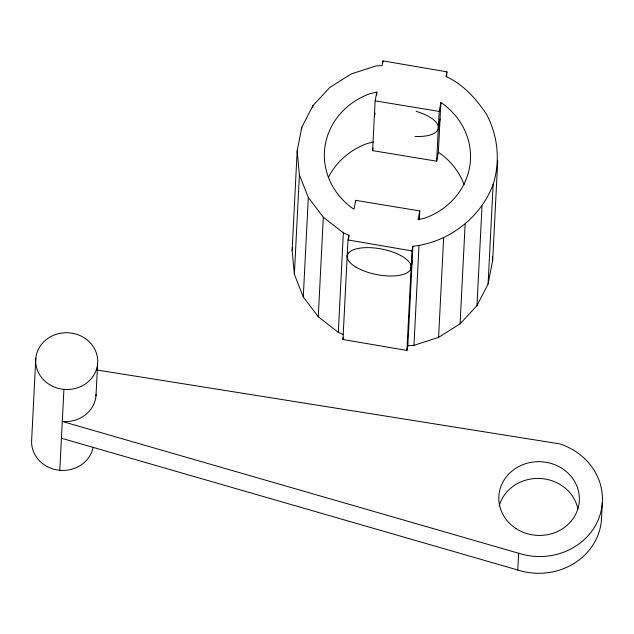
<?xml version="1.0" encoding="UTF-8"?>
<svg xmlns="http://www.w3.org/2000/svg" width="634" height="634" viewBox="0 0 634 634"><rect width="100%" height="100%" fill="white"/><g stroke="black" fill="none" stroke-linecap="round" stroke-linejoin="round"><path stroke-width="0.95" d="M35.797 358.305L31.7 439.235A31.034 28.395 2.9 0 0 58.304 470.135A31.034 28.395 2.9 0 0 93.079 447.604M59.81 470.301L63.915 389.371M95.972 396.004L97.596 363.916A31.034 28.395 2.9 0 0 53.66 335.235A31.034 28.395 2.9 0 0 48.834 384.18A31.034 28.395 2.9 0 0 97.596 363.916M343.081 334.459L338.318 332.382L318.276 316.762L303.282 296.966L294.366 274.34L292.123 250.422L297.172 150.892L301.768 127.315L312.887 105.688L329.767 87.484L351.26 73.932L375.899 65.976L382.017 65.548L382.928 60.872L446.891 71.832L446.645 76.651M301.665 129.288L301.768 127.315M294.366 274.34L299.406 174.81L297.172 150.892M312.784 107.661L312.887 105.688M303.282 296.966L308.322 197.443L299.406 174.81M318.276 316.762L323.316 217.24L308.322 197.443M338.318 332.382L343.359 232.852L323.316 217.24M446.891 71.832L445.979 76.508C463.232 84.243 476.205 98.888 486.571 114.35C497.952 135.953 500.48 161.139 493.125 184.47C480.54 217.969 448.317 242.489 412.885 246.246L407.836 345.768L406.925 350.443L342.962 339.483L348.003 239.953L348.914 235.285L343.359 232.852M348.771 238.17L348.914 235.285M355.626 202.286L355.722 200.36L419.771 210.924L419.32 219.705M419.771 210.924L418.06 219.697L425.049 218.072A73.108 66.895 2.9 0 0 442.263 103.405L440.876 102.653L438.356 152.422L436.652 161.187L372.61 150.63L375.13 100.861L376.834 92.096L369.844 93.713A73.108 66.895 2.9 0 0 352.631 208.38L354.018 209.133L355.722 200.36M376.691 94.981L376.834 92.096M382.825 62.798L382.928 60.872M406.925 350.443L411.973 250.913L412.885 246.246M407.836 345.768L413.954 345.34L418.995 245.81M436.652 161.187L439.172 111.425L440.876 102.653M413.954 345.34L438.593 337.383L443.634 237.853M438.593 337.383L460.086 323.831L465.126 224.309M460.086 323.831L476.966 305.628L482.014 206.098M476.966 305.628L488.085 284L493.125 184.47M488.085 284L492.681 260.423L497.73 160.893M61.435 438.221L517.788 570.014L518.636 553.252A63.36 57.971 2.9 0 0 599.051 517.764A63.36 57.971 2.9 0 0 559.553 443.84L96.289 369.899M601.452 519.714L602.3 502.952M292.123 250.422L292.678 247.593M347.178 256.326L347.907 252.586M374.559 115.903L375.098 113.114M372.61 150.63L373.117 147.999M342.962 339.483L343.327 337.613M411.141 267.286L412.425 260.717M415.001 136.437A32.492 13.005 11 0 0 438.34 127.767L440.051 119.026M373.442 142.064L367.324 143.474A73.108 66.895 2.9 0 0 328.396 177.401M375.13 100.861L439.172 111.425M348.003 239.953L411.973 250.913M518.636 553.252L62.283 421.459A31.034 28.395 2.9 0 0 96.091 394.158M438.356 152.422L439.742 153.174A73.108 66.895 2.9 0 1 464.096 184.589M492.325 256.596L492.681 260.423M601.555 517.835A63.36 57.971 2.9 0 1 517.788 570.014M499.188 505.964A40.291 36.867 2.9 0 1 539.764 478.472A40.291 36.867 2.9 0 1 577.939 509.332M416.158 111.338A32.492 13.005 11 0 1 438.34 127.767M515.902 528.502A40.291 36.867 2.9 0 0 579.214 502.191A40.291 36.867 2.9 0 0 522.17 464.944A40.291 36.867 2.9 0 0 515.902 528.502M356.07 267.191A32.492 13.005 11 0 0 409.881 270.488A32.492 13.005 11 0 0 371.524 247.736A32.492 13.005 11 0 0 356.07 267.191"/></g></svg>
